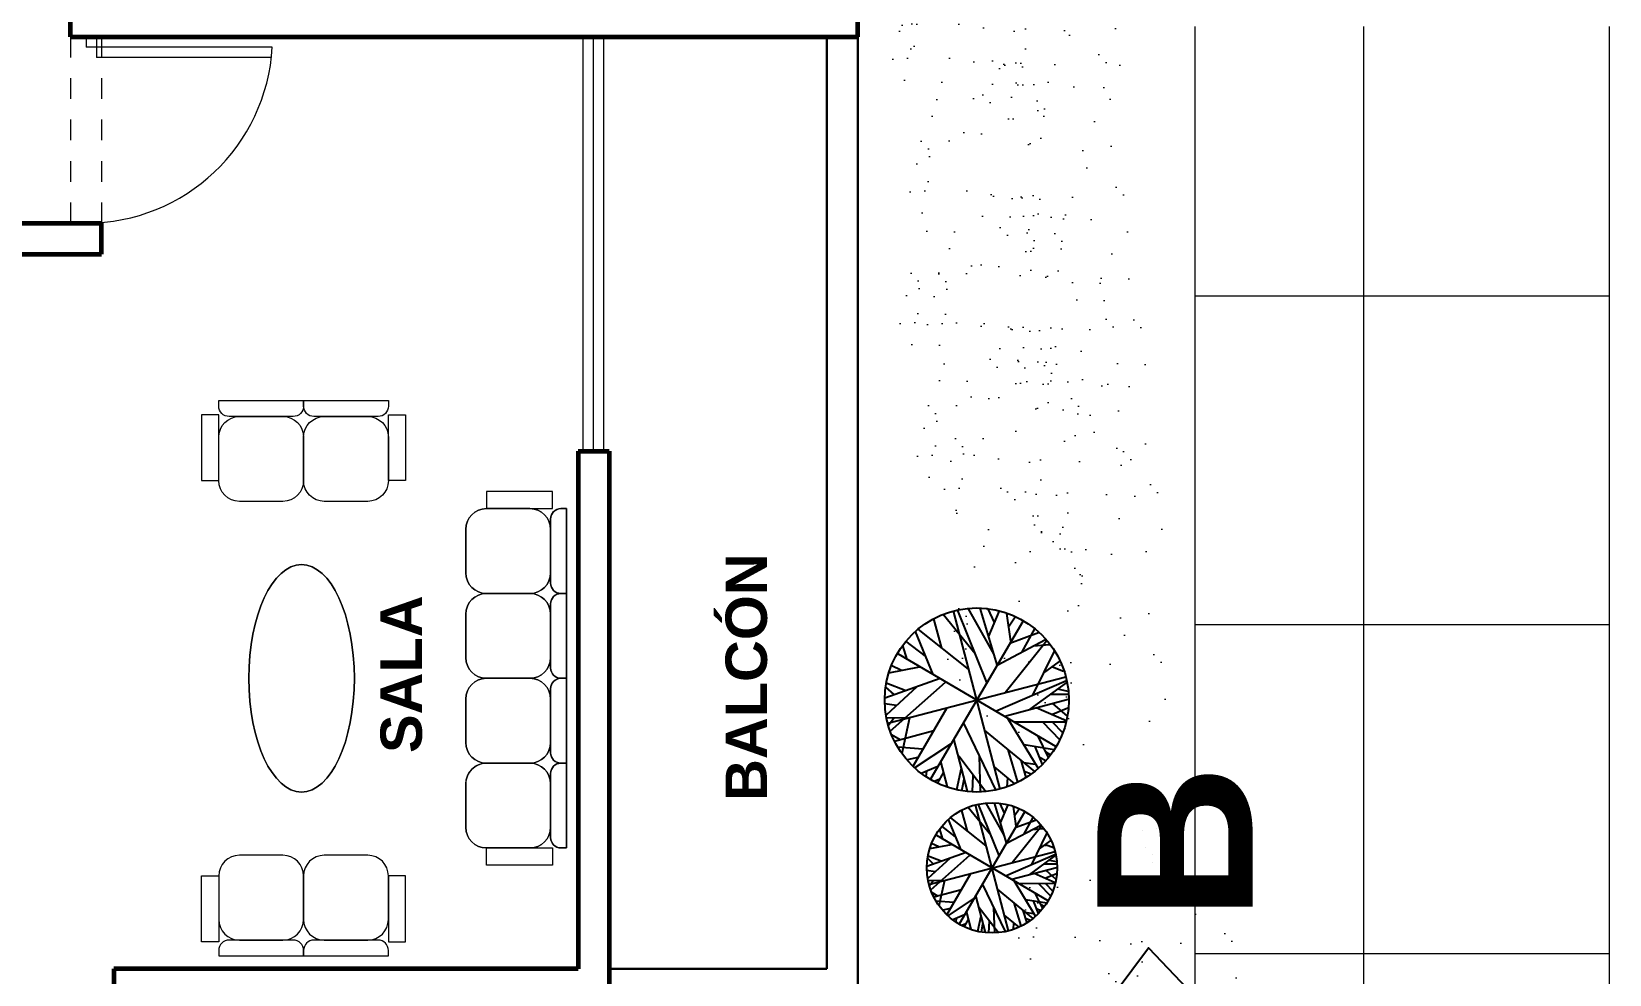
# Model space of a CAD drawing. Header units: millimetres. Extents: x 287 to 445, y 520 to 576.
# Drawn here: x 360.89 to 368.5, y 538.64 to 543.19 of the extents above; entities that cross this region are included whole.
import ezdxf

# ---------------------------------------------------------------- set-up
doc = ezdxf.new("R2010")
doc.units = ezdxf.units.MM
doc.header["$LTSCALE"] = 0.015
doc.linetypes.add('DASHED2', pattern=[9.525, 6.35, -3.175])
doc.layers.add('01 Corte', color=10, linetype='Continuous')
doc.layers.add('puntos alameda', color=94, linetype='Continuous')
for name, color, linetype, lineweight in [('Muebles', 11, 'Continuous', 20), ('Muros', 41, 'Continuous', 60), ('Muros Bajos', 20, 'Continuous', 30), ('pasto', 56, 'Continuous', 5), ('PISOS', 7, 'Continuous', 18), ('Proyecciones', 46, 'Continuous', 0), ('Puertas', 31, 'Continuous', 20), ('Texto', 133, 'Continuous', 20), ('Ventanas', 130, 'Continuous', 20)]:
    doc.layers.add(name, color=color, linetype=linetype, lineweight=lineweight)

# ---------------------------------------------------------------- blocks, each defined once
blk = doc.blocks.new('p04')
at = {"layer": 'Proyecciones', "linetype": 'DASHED2'}
for p, q in [((451.0947, 543.0787), (451.9947, 543.0787)), ((451.0947, 542.9287), (451.9947, 542.9287))]:
    blk.add_line(p, q, dxfattribs=at)
at = {"layer": 'Puertas'}
for p, q in [((451.1447, 543.9023), (451.1447, 543.0037)), ((451.1947, 543.8981), (451.1947, 543.0537)), ((451.0947, 543.0537), (451.1947, 543.0537)), ((451.0947, 543.0037), (451.1447, 543.0037))]:
    blk.add_line(p, q, dxfattribs=at)
blk.add_arc((451.0947, 543.0037), 0.9, 0, 86.81526, dxfattribs=at)
blk = doc.blocks.new('sala')
at = {"layer": 'Muebles'}
for p, q in [((416.5438, 543.2068), (416.5438, 543.2899)), ((416.5438, 543.2899), (416.8621, 543.2899)), ((416.8621, 543.2899), (416.8621, 543.2068)), ((416.4759, 543.2068), (416.4759, 542.7973)), ((416.5026, 543.2068), (416.4759, 543.2068)), ((416.8621, 543.2068), (416.5438, 543.2068)), ((416.5526, 542.8473), (416.5526, 543.1568)), ((416.8621, 543.2068), (416.6526, 543.2068)), ((416.5526, 543.1068), (416.5526, 542.8973)), ((416.9621, 542.8973), (416.9621, 543.1068)), ((416.4759, 542.7973), (416.4759, 542.3878)), ((416.5026, 542.7973), (416.4759, 542.7973)), ((416.4759, 542.7973), (416.5026, 542.7973)), ((416.8621, 542.7973), (416.6526, 542.7973)), ((416.6526, 542.7973), (416.8621, 542.7973)), ((416.5526, 542.4378), (416.5526, 542.7473)), ((416.5526, 542.6973), (416.5526, 542.4878)), ((416.9621, 542.4878), (416.9621, 542.6973)), ((416.4759, 542.3878), (416.5026, 542.3878)), ((416.8621, 542.3878), (416.5438, 542.3878)), ((416.5438, 542.3878), (416.5438, 542.3047)), ((416.6526, 542.3878), (416.8621, 542.3878)), ((416.8621, 542.3047), (416.8621, 542.3878)), ((416.5438, 542.3047), (416.8621, 542.3047)), ((417.0972, 542.0143), (417.3068, 542.0143)), ((417.5068, 542.0143), (417.7163, 542.0143)), ((417.9163, 542.0143), (418.1258, 542.0143)), ((418.3258, 542.0143), (418.5353, 542.0143)), ((416.9142, 541.596), (416.9142, 541.9143)), ((416.9142, 541.9143), (416.9972, 541.9143)), ((416.9972, 541.7048), (416.9972, 541.9143)), ((416.9972, 541.9143), (416.9972, 541.596)), ((417.4068, 541.7048), (417.4068, 541.9143)), ((417.4068, 541.9143), (417.4068, 541.7048)), ((417.8163, 541.7048), (417.8163, 541.9143)), ((417.8163, 541.9143), (417.8163, 541.7048)), ((418.2258, 541.7048), (418.2258, 541.9143)), ((418.2258, 541.9143), (418.2258, 541.7048)), ((418.6353, 541.9143), (418.6353, 541.7048)), ((418.6353, 541.9143), (418.6353, 541.596)), ((418.7184, 541.9143), (418.6353, 541.9143)), ((418.7184, 541.596), (418.7184, 541.9143)), ((416.9972, 541.596), (416.9142, 541.596)), ((416.9972, 541.5281), (416.9972, 541.5548)), ((417.0472, 541.6048), (417.3568, 541.6048)), ((417.3068, 541.6048), (417.0972, 541.6048)), ((417.4068, 541.5281), (417.4068, 541.5548)), ((417.4068, 541.5548), (417.4068, 541.5281)), ((417.4568, 541.6048), (417.7663, 541.6048)), ((417.7163, 541.6048), (417.5068, 541.6048)), ((417.8163, 541.5281), (417.8163, 541.5548)), ((417.8163, 541.5548), (417.8163, 541.5281)), ((417.8663, 541.6048), (418.1758, 541.6048)), ((418.1258, 541.6048), (417.9163, 541.6048)), ((418.2258, 541.5281), (418.2258, 541.5548)), ((418.2258, 541.5548), (418.2258, 541.5281)), ((418.2758, 541.6048), (418.5853, 541.6048)), ((418.5353, 541.6048), (418.3258, 541.6048)), ((418.6353, 541.596), (418.7184, 541.596)), ((418.6353, 541.5548), (418.6353, 541.5281)), ((417.4068, 541.5281), (416.9972, 541.5281)), ((417.8163, 541.5281), (417.4068, 541.5281)), ((418.2258, 541.5281), (417.8163, 541.5281)), ((418.6353, 541.5281), (418.2258, 541.5281))]:
    blk.add_line(p, q, dxfattribs=at)
for centre, radius, start, end in [((416.5026, 543.1568), 0.05, 0, 90), ((416.6526, 543.1068), 0.1, 90, 180), ((416.8621, 543.1068), 0.1, 0, 90), ((416.5026, 542.8473), 0.05, 270, 0), ((416.6526, 542.8973), 0.1, 180, 270), ((416.8621, 542.8973), 0.1, 270, 0), ((416.5026, 542.7473), 0.05, 0, 90), ((416.6526, 542.6973), 0.1, 90, 180), ((416.8621, 542.6973), 0.1, 0, 90), ((416.6526, 542.4878), 0.1, 180, 270), ((416.8621, 542.4878), 0.1, 270, 0), ((416.5026, 542.4378), 0.05, 270, 0), ((417.0972, 541.9143), 0.1, 90, 180), ((417.3068, 541.9143), 0.1, 360, 90), ((417.5068, 541.9143), 0.1, 90, 180), ((417.7163, 541.9143), 0.1, 0, 90), ((417.9163, 541.9143), 0.1, 90, 180), ((418.1258, 541.9143), 0.1, 0, 90), ((418.3258, 541.9143), 0.1, 90, 180), ((418.5353, 541.9143), 0.1, 0, 90), ((417.0972, 541.7048), 0.1, 180, 270), ((417.3068, 541.7048), 0.1, 270, 0), ((417.5068, 541.7048), 0.1, 180, 270), ((417.7163, 541.7048), 0.1, 270, 360), ((417.9163, 541.7048), 0.1, 180, 270), ((418.1258, 541.7048), 0.1, 270, 360), ((418.3258, 541.7048), 0.1, 180, 270), ((418.5353, 541.7048), 0.1, 270, 0), ((417.0472, 541.5548), 0.05, 90, 180), ((417.3568, 541.5548), 0.05, 0, 90), ((417.4568, 541.5548), 0.05, 90, 180), ((417.7663, 541.5548), 0.05, 360, 90), ((417.8663, 541.5548), 0.05, 90, 180), ((418.1758, 541.5548), 0.05, 360, 90), ((418.2758, 541.5548), 0.05, 90, 180), ((418.5853, 541.5548), 0.05, 0, 90)]:
    blk.add_arc(centre, radius, start, end, dxfattribs=at)
blk.add_ellipse((417.8163, 542.807), major_axis=(-0.5491, 0), ratio=0.464286, dxfattribs=at)
blk = doc.blocks.new('Tree - deciduous plan')
for p, q in [((-26.4472, 46.5894), (-26.2712, 53.8116)), ((-22.0458, 42.0753), (-16.5881, 57.6486)), ((-21.1656, 55.8436), (-0.0388, 45.0094)), ((-12.5388, 54.9406), (-7.9613, 59.4546)), ((-12.3627, 32.1443), (-12.5388, 58.7776)), ((-5.3205, 59.6806), (16.5105, 16.7963)), ((2.426, 54.9406), (-1.4472, 59.9056)), ((0, 59.9996), (0, -60)), ((0.4894, 48.6208), (3.6584, 59.6806)), ((18.2711, 35.5298), (5.419, 59.6806)), ((9.8203, 51.5549), (12.8133, 58.5516)), ((19.6795, 19.5047), (16.3344, 57.6486)), ((17.0387, 51.1035), (23.2006, 55.1666)), ((17.7429, 43.6552), (25.4894, 54.2636)), ((42, 42), (-42, -42)), ((42, -42), (-42, 42)), ((-40.1797, 44.558), (-36.4825, 43.2038)), ((-37.0107, 47.0408), (-35.25, 35.5298)), ((-32.6092, 50.4264), (-23.2782, 23.5674)), ((-31.2008, 51.1035), (-0.2149, 20.1818)), ((31.6513, 50.8778), (30.2429, 30.5643)), ((31.1232, 42.5267), (35.8767, 48.1693)), ((-49.8627, 32.8214), (-32.7853, 32.8214)), ((-45.8134, 38.2383), (-40.5318, 33.0471)), ((-43.8768, 36.4326), (-44.405, 40.2696)), ((36.2288, 25.1474), (48.9049, 35.0784)), ((37.1091, 37.1098), (46.6161, 37.5612)), ((-32.2571, 20.6333), (-59.1937, 9.348)), ((-56.0247, 20.859), (-20.8134, 20.859)), ((-54.7923, 24.4702), (-47.75, 21.0847)), ((-53.2078, 27.4044), (-40.1797, 20.859)), ((54.3626, 25.3731), (20.9119, 0.3198)), ((23.3767, 23.3417), (53.3063, 27.4044)), ((-59.7219, 2.8025), (-12.0106, 12.0565)), ((-58.6656, 12.7336), (-35.9543, 7.5424)), ((-57.081, 17.9248), (-47.0458, 14.7649)), ((38.5175, 13.4107), (58.2359, 13.6364)), ((-54.6162, -24.7335), (-20.2853, 0.0941)), ((29.3626, -6.6771), (59.4682, 7.091)), ((-60, 0), (60, 0)), ((-59.7219, -4.8714), (-54.2641, -6.6771)), ((-45.2853, -0.1316), (-59.0177, -10.0627)), ((-10.074, -10.0627), (-2.5036, -59.7178)), ((9.2922, -9.1598), (59.6443, -2.8401)), ((26.3697, -18.4138), (58.9401, -9.8369)), ((-58.4895, -12.3197), (-36.4825, -11.6426)), ((-57.081, -18.4138), (-45.2853, -17.9624)), ((-52.6797, -18.188), (-55.4966, -22.0251)), ((-53.2078, -27.442), (-16.7641, -16.6081)), ((-47.2219, -19.3166), (-50.2148, -26.3135)), ((-19.9331, -20.2194), (-28.5599, -52.721)), ((-14.8275, -15.0282), (-14.6515, -57.6865)), ((-0.0388, -19.0909), (25.8415, -53.8495)), ((18.6232, -18.6394), (26.7218, -53.3981)), ((18.7992, -18.6394), (57.3556, -17.2853)), ((38.1654, -18.188), (52.426, -29.0219)), ((-38.9472, -29.0219), (-51.4472, -30.6018)), ((-46.5177, -30.1504), (-49.5106, -33.536)), ((-35.9543, -22.4765), (-44.0529, -40.5329)), ((30.419, -30.1504), (32.3556, -50.0125)), ((45.9119, -24.0564), (55.595, -22.2508)), ((-32.4331, -32.4075), (-48.1021, -35.5674)), ((-43.7008, -34.6645), (-46.6937, -37.373)), ((-24.6867, -37.8244), (-38.7712, -45.7241)), ((-14.6515, -36.2445), (-27.6797, -52.9467)), ((-14.6515, -32.1818), (-3.912, -59.4922)), ((-6.2008, -36.2445), (17.919, -57.0094)), ((22.8485, -36.4702), (35.3485, -48.4326)), ((31.4753, -31.279), (49.6091, -33.3103)), ((41.5105, -32.6332), (46.088, -38.0501)), ((-26.2712, -43.9185), (-34.7219, -48.6583)), ((-14.6515, -47.3041), (-25.0388, -54.3009)), ((-21.5177, -45.4984), (-19.9331, -56.1065)), ((-8.4895, -47.5298), (-11.4825, -58.5893)), ((5.9471, -46.6269), (10.5246, -58.5893)), ((24.7852, -44.8213), (23.0246, -54.978)), ((-6.3768, -52.721), (-9.3698, -58.815)), ((8.4119, -53.1724), (3.8344, -59.4922))]:
    blk.add_line(p, q)
blk.add_circle((0, 0), 60)

msp = doc.modelspace()

# ---------------------------------------------------------------- hatches: boundary and pattern name
at = {"layer": 'pasto', "ltscale": 0.3}
h = msp.add_hatch(dxfattribs=at)
h.set_pattern_fill('AR-SAND', color=256, scale=0.008, angle=90, style=0)
h.set_pattern_definition([(52.5, (145.79278, 559.63633), (0.3915306, -0.01280025), [0, -0.308864, 0, -0.34544, 0, -0.3302]), (82.5, (145.7928, 559.63633), (0.5734601, 0.3596186), [0, -0.166624, 0, -0.278384, 0, -0.10668]), (122.5, (145.79278, 559.3864), (0.00114975, 0.6327939), [0, -0.1016, 0, -0.36576, 0, -0.47752]), (132.5, (145.7928, 559.3864), (0.1783435, 0.6108452), [0, -0.0508, 0, -0.239776, 0, -0.27432])])
edge = h.paths.add_edge_path()
edge.add_arc((365.6472, 543.7004), 0.5882, 90, 450, ccw=False)
h = msp.add_hatch(dxfattribs=at)
h.set_pattern_fill('AR-SAND', color=256, scale=0.008, angle=90, style=0)
h.set_pattern_definition([(52.5, (145.76833, 559.1957), (0.3915306, -0.01280025), [0, -0.308864, 0, -0.34544, 0, -0.3302]), (82.5, (145.76833, 559.1957), (0.5734601, 0.3596186), [0, -0.166624, 0, -0.278384, 0, -0.10668]), (122.5, (145.76833, 558.94578), (0.00114975, 0.6327939), [0, -0.1016, 0, -0.36576, 0, -0.47752]), (132.5, (145.76833, 558.9458), (0.1783435, 0.6108452), [0, -0.0508, 0, -0.239776, 0, -0.27432])])
edge = h.paths.add_edge_path()
edge.add_arc((365.6228, 543.2598), 0.5882, 90, 450, ccw=False)
h = msp.add_hatch(dxfattribs=at)
h.set_pattern_fill('AR-SAND', color=256, scale=0.008, angle=90, style=0)
h.set_pattern_definition([(52.5, (145.72238, 559.03165), (0.3915306, -0.01280025), [0, -0.308864, 0, -0.34544, 0, -0.3302]), (82.5, (145.7224, 559.03165), (0.5734601, 0.3596186), [0, -0.166624, 0, -0.278384, 0, -0.10668]), (122.5, (145.7224, 558.7817), (0.00114975, 0.6327939), [0, -0.1016, 0, -0.36576, 0, -0.47752]), (132.5, (145.7224, 558.7817), (0.1783435, 0.6108452), [0, -0.0508, 0, -0.239776, 0, -0.27432])])
edge = h.paths.add_edge_path()
edge.add_arc((365.5768, 543.0957), 0.5882, 90, 450, ccw=False)
h = msp.add_hatch(dxfattribs=at)
h.set_pattern_fill('AR-SAND', color=256, scale=0.008, angle=90, style=0)
h.set_pattern_definition([(52.5, (145.80647, 558.39155), (0.3915306, -0.01280025), [0, -0.308864, 0, -0.34544, 0, -0.3302]), (82.5, (145.80647, 558.39155), (0.5734601, 0.3596186), [0, -0.166624, 0, -0.278384, 0, -0.10668]), (122.5, (145.80647, 558.1416), (0.00114975, 0.6327939), [0, -0.1016, 0, -0.36576, 0, -0.47752]), (132.5, (145.80647, 558.1416), (0.1783435, 0.6108452), [0, -0.0508, 0, -0.239776, 0, -0.27432])])
edge = h.paths.add_edge_path()
edge.add_arc((365.6609, 542.4557), 0.5882, 90, 450, ccw=False)
h = msp.add_hatch(dxfattribs=at)
h.set_pattern_fill('AR-SAND', color=256, scale=0.008, angle=90, style=0)
h.set_pattern_definition([(52.5, (145.75758, 557.7551), (0.3915306, -0.01280025), [0, -0.308864, 0, -0.34544, 0, -0.3302]), (82.5, (145.7576, 557.7551), (0.5734601, 0.3596186), [0, -0.166624, 0, -0.278384, 0, -0.10668]), (122.5, (145.75758, 557.50516), (0.00114975, 0.6327939), [0, -0.1016, 0, -0.36576, 0, -0.47752]), (132.5, (145.7576, 557.50516), (0.1783435, 0.6108452), [0, -0.0508, 0, -0.239776, 0, -0.27432])])
edge = h.paths.add_edge_path()
edge.add_arc((365.612, 541.8192), 0.5882, 90, 450, ccw=False)
h = msp.add_hatch(dxfattribs=at)
h.set_pattern_fill('AR-SAND', color=256, scale=0.008, angle=90, style=0)
h.set_pattern_definition([(52.5, (145.89056, 557.75146), (0.3915306, -0.01280025), [0, -0.308864, 0, -0.34544, 0, -0.3302]), (82.5, (145.89056, 557.75146), (0.5734601, 0.3596186), [0, -0.166624, 0, -0.278384, 0, -0.10668]), (122.5, (145.89056, 557.50152), (0.00114975, 0.6327939), [0, -0.1016, 0, -0.36576, 0, -0.47752]), (132.5, (145.89056, 557.5015), (0.1783435, 0.6108452), [0, -0.0508, 0, -0.239776, 0, -0.27432])])
edge = h.paths.add_edge_path()
edge.add_arc((365.745, 541.8156), 0.5882, 90, 450, ccw=False)
h = msp.add_hatch(dxfattribs=at)
h.set_pattern_fill('AR-SAND', color=256, scale=0.008, angle=90, style=0)
h.set_pattern_definition([(52.5, (145.84167, 557.115), (0.3915306, -0.01280025), [0, -0.308864, 0, -0.34544, 0, -0.3302]), (82.5, (145.84167, 557.115), (0.5734601, 0.3596186), [0, -0.166624, 0, -0.278384, 0, -0.10668]), (122.5, (145.84167, 556.86507), (0.00114975, 0.6327939), [0, -0.1016, 0, -0.36576, 0, -0.47752]), (132.5, (145.84167, 556.86507), (0.1783435, 0.6108452), [0, -0.0508, 0, -0.239776, 0, -0.27432])])
edge = h.paths.add_edge_path()
edge.add_arc((365.6961, 541.1791), 0.5882, 90, 450, ccw=False)
h = msp.add_hatch(dxfattribs=at)
h.set_pattern_fill('AR-SAND', color=256, scale=0.008, angle=90, style=0)
h.set_pattern_definition([(52.5, (145.97158, 556.9558), (0.3915306, -0.01280025), [0, -0.308864, 0, -0.34544, 0, -0.3302]), (82.5, (145.9716, 556.9558), (0.5734601, 0.3596186), [0, -0.166624, 0, -0.278384, 0, -0.10668]), (122.5, (145.97158, 556.70587), (0.00114975, 0.6327939), [0, -0.1016, 0, -0.36576, 0, -0.47752]), (132.5, (145.9716, 556.70587), (0.1783435, 0.6108452), [0, -0.0508, 0, -0.239776, 0, -0.27432])])
edge = h.paths.add_edge_path()
edge.add_arc((365.826, 541.0199), 0.5882, 90, 450, ccw=False)
h = msp.add_hatch(dxfattribs=at)
h.set_pattern_fill('AR-SAND', color=256, scale=0.008, angle=90, style=0)
h.set_pattern_definition([(52.5, (145.98833, 556.13585), (0.3915306, -0.01280025), [0, -0.308864, 0, -0.34544, 0, -0.3302]), (82.5, (145.98833, 556.13585), (0.5734601, 0.3596186), [0, -0.166624, 0, -0.278384, 0, -0.10668]), (122.5, (145.98833, 555.8859), (0.00114975, 0.6327939), [0, -0.1016, 0, -0.36576, 0, -0.47752]), (132.5, (145.98833, 555.8859), (0.1783435, 0.6108452), [0, -0.0508, 0, -0.239776, 0, -0.27432])])
edge = h.paths.add_edge_path()
edge.add_arc((365.8428, 540.1999), 0.5882, 90, 450, ccw=False)
h = msp.add_hatch(dxfattribs=at)
h.set_pattern_fill('AR-SAND', color=256, scale=0.008, angle=90, style=0)
h.set_pattern_definition([(52.5, (146.33055, 554.7895), (0.3915306, -0.01280025), [0, -0.308864, 0, -0.34544, 0, -0.3302]), (82.5, (146.33055, 554.7895), (0.5734601, 0.3596186), [0, -0.166624, 0, -0.278384, 0, -0.10668]), (122.5, (146.33055, 554.53957), (0.00114975, 0.6327939), [0, -0.1016, 0, -0.36576, 0, -0.47752]), (132.5, (146.33055, 554.53957), (0.1783435, 0.6108452), [0, -0.0508, 0, -0.239776, 0, -0.27432])])
edge = h.paths.add_edge_path()
edge.add_arc((366.185, 538.8536), 0.5882, 90, 450, ccw=False)
at = {"layer": 'PISOS'}
h = msp.add_hatch(dxfattribs=at)
h.set_pattern_fill('NET', color=256, scale=0.5, angle=90, style=0)
h.set_pattern_definition([(270, (-204.1842, 883.2239), (1.5875, 1e-16), []), (7e-15, (-204.1842, 883.2239), (0, 1.5875), [])])
h.paths.add_polyline_path([(368.503, 537.5125), (368.503, 543.2128), (366.503, 543.2128), (366.503, 536.9294)])

# ---------------------------------------------------------------- linework, layer by layer
at = {"layer": '01 Corte'}
msp.add_lwpolyline([(367.1168, 537.8828), (365.6197, 537.8828), (366.2785, 538.7647), (367.1168, 537.8828)], dxfattribs=at)
at = {"layer": 'Muros'}
for p, q in [((361.0745, 543.1628), (361.0745, 543.3128)), ((364.8745, 543.1628), (364.8745, 543.2378)), ((361.0745, 543.1628), (363.6745, 543.1628)), ((363.6745, 543.1628), (364.8745, 543.1628)), ((360.2245, 542.2628), (361.2245, 542.2628)), ((361.2245, 542.1128), (361.2245, 542.2628)), ((360.2245, 542.1128), (361.2245, 542.1128)), ((363.5245, 541.1628), (363.6745, 541.1628)), ((363.5245, 541.1628), (363.5245, 538.6625)), ((363.6745, 541.1628), (363.6745, 538.6625)), ((363.5245, 538.6625), (361.2832, 538.6625)), ((361.2832, 538.6625), (361.2832, 538.5125)), ((363.6745, 538.6625), (363.6745, 537.2125))]:
    msp.add_line(p, q, dxfattribs=at)
at = {"layer": 'Muros Bajos'}
for p, q in [((364.7245, 543.1628), (364.7245, 538.6625)), ((364.8745, 543.1628), (364.8745, 538.6625)), ((364.7245, 538.6625), (363.6745, 538.6625)), ((364.8745, 538.6625), (364.8745, 538.5125))]:
    msp.add_line(p, q, dxfattribs=at)
at = {"layer": 'PISOS'}
for p, q in [((366.503, 523.4061), (366.503, 543.2128)), ((368.503, 523.4061), (368.503, 543.2128))]:
    msp.add_line(p, q, dxfattribs=at)
at = {"layer": 'Ventanas'}
for p, q in [((363.5495, 541.1628), (363.5495, 543.1628)), ((363.5995, 541.1628), (363.5995, 543.1628)), ((363.6495, 541.1628), (363.6495, 543.1628))]:
    msp.add_line(p, q, dxfattribs=at)

# ---------------------------------------------------------------- block references
at = {"layer": 'Muebles', "xscale": -1, "rotation": 90}
msp.add_blockref('sala', (904.9967, 957.882), dxfattribs=at)
at = {"layer": 'Muebles', "rotation": 90}
msp.add_blockref('sala', (904.9967, 122.2494), dxfattribs=at)
at = {"layer": 'Puertas', "rotation": 270}
msp.add_blockref('p04', (-181.8541, 994.2575), dxfattribs=at)
at = {"layer": 'puntos alameda', "color": 7, "linetype": 'ByBlock', "lineweight": 0}
for p, xscale, yscale, zscale, rotation in [((365.449, 539.961), 0.007405634628365269, 0.007405634628365269, 0.007405634628365269, 104.6705850332758), ((365.5226, 539.1507), 0.00524074937675885, 0.00524074937675885, 0.00524074937675885, 104.6705850334841)]:
    msp.add_blockref('Tree - deciduous plan', p, dxfattribs=dict(at, xscale=xscale, yscale=yscale, zscale=zscale, rotation=rotation))

# ---------------------------------------------------------------- texts
at = {"layer": 'Texto', "width": 1.072698, "rotation": 90}
for s, insert, char_height, attachment_point in [('{\\fArial|b1|i0|c0|p34;\\H2x;BALCÓN}', (364.4391, 540.0714), 0.1, 8), ('{\\fArial|b1|i0|c0|p34;\\H2x;SALA}', (362.7735, 540.0854), 0.1, 8), ('{\\fArial|b1|i0|c0|p34;B}', (366.0307, 539.2718), 0.75, 2)]:
    msp.add_mtext(s, dxfattribs=dict(at, insert=insert, char_height=char_height, attachment_point=attachment_point))

doc.saveas('drawing.dxf')
